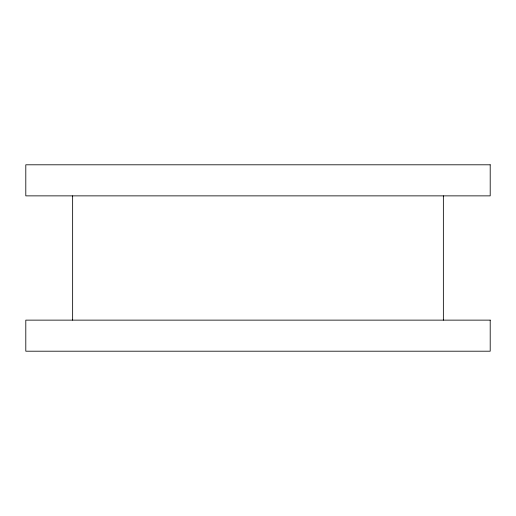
<?xml version="1.0" encoding="UTF-8"?>
<svg xmlns="http://www.w3.org/2000/svg" width="516" height="516" viewBox="0 0 516 516"><rect width="100%" height="100%" fill="white"/><g stroke="black" fill="none" stroke-linecap="round" stroke-linejoin="round"><path stroke-width="0.77" d="M443.36 195.867L443.36 320.133M72.64 195.867L72.64 320.133M490.2 164.798L25.8 164.798L25.8 195.867L490.2 195.867L490.2 164.798M490.2 320.133L25.8 320.133L25.8 351.202L490.2 351.202L490.2 320.133"/></g></svg>
